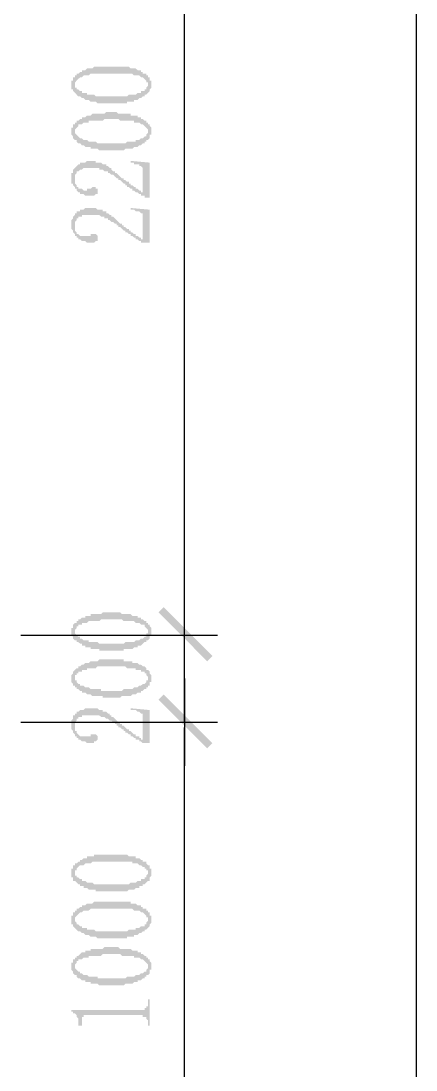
# Model space of a CAD drawing. Header units: inches. Extents: x 11 to 286, y 6 to 196.
# Drawn here: x 193.48 to 203.09, y 114.12 to 139.6 of the extents above; entities that cross this region are included whole.
import ezdxf

# ---------------------------------------------------------------- set-up
doc = ezdxf.new("R2010")
doc.units = ezdxf.units.IN
doc.header["$MEASUREMENT"] = 0
doc.layers.add('PDF_几何图形', color=7, linetype='Continuous')
doc.layers.add('PDF_实体填充', color=7, linetype='Continuous', true_color=0xffffff)

msp = doc.modelspace()

# ---------------------------------------------------------------- hatches: boundary and pattern name
at = {"layer": 'PDF_实体填充', "transparency": 33554559}
h = msp.add_hatch(color=7, dxfattribs=at)
h.paths.add_polyline_path([(194.79, 138.063), (194.79, 138.021), (194.79, 138.021), (194.79, 137.978), (194.832, 137.978), (194.832, 137.978), (194.832, 137.936), (194.874, 137.936), (194.874, 137.936), (194.917, 137.894), (194.917, 137.894), (194.959, 137.894), (194.959, 137.851), (195.001, 137.851), (195.044, 137.851), (195.044, 137.851), (195.086, 137.851), (195.086, 137.809), (195.128, 137.809), (195.128, 137.809), (195.171, 137.809), (195.171, 137.809), (195.213, 137.809), (195.255, 137.809), (195.255, 137.809), (195.298, 137.767), (195.34, 137.767), (195.34, 137.767), (195.382, 137.767), (195.425, 137.767), (195.425, 137.767), (195.467, 137.767), (195.509, 137.767), (195.552, 137.767), (195.552, 137.767), (195.594, 137.767), (195.636, 137.767), (195.679, 137.767), (195.679, 137.767), (195.721, 137.767), (195.763, 137.767), (195.763, 137.767), (195.806, 137.767), (195.848, 137.767), (195.89, 137.767), (195.89, 137.767), (195.933, 137.767), (195.975, 137.767), (195.975, 137.767), (196.017, 137.767), (196.06, 137.767), (196.06, 137.767), (196.102, 137.809), (196.144, 137.809), (196.144, 137.809), (196.187, 137.809), (196.187, 137.809), (196.229, 137.809), (196.271, 137.809), (196.271, 137.809), (196.314, 137.851), (196.314, 137.851), (196.314, 137.851), (196.356, 137.851), (196.398, 137.851), (196.398, 137.894), (196.441, 137.894), (196.483, 137.894), (196.483, 137.936), (196.525, 137.936), (196.525, 137.936), (196.525, 137.978), (196.525, 137.978), (196.568, 138.021), (196.568, 138.021), (196.568, 138.021), (196.568, 138.063), (196.568, 138.063), (196.568, 138.105), (196.568, 138.105), (196.525, 138.105), (196.525, 138.148), (196.525, 138.148), (196.483, 138.19), (196.483, 138.19), (196.483, 138.19), (196.441, 138.232), (196.398, 138.232), (196.398, 138.232), (196.356, 138.275), (196.314, 138.275), (196.314, 138.275), (196.271, 138.275), (196.271, 138.275), (196.229, 138.275), (196.229, 138.275), (196.187, 138.317), (196.187, 138.317), (196.144, 138.317), (196.102, 138.317), (196.102, 138.317), (196.06, 138.317), (196.06, 138.317), (196.017, 138.317), (195.975, 138.317), (195.933, 138.317), (195.933, 138.317), (195.89, 138.317), (195.848, 138.317), (195.806, 138.317), (195.806, 138.317), (195.763, 138.317), (195.721, 138.317), (195.679, 138.317), (195.679, 138.317), (195.636, 138.317), (195.594, 138.317), (195.552, 138.317), (195.552, 138.317), (195.509, 138.317), (195.467, 138.317), (195.425, 138.317), (195.425, 138.317), (195.382, 138.317), (195.34, 138.317), (195.34, 138.317), (195.298, 138.317), (195.255, 138.317), (195.255, 138.317), (195.213, 138.317), (195.213, 138.317), (195.171, 138.317), (195.128, 138.275), (195.128, 138.275), (195.086, 138.275), (195.086, 138.275), (195.044, 138.275), (195.044, 138.275), (195.044, 138.275), (195.001, 138.275), (194.959, 138.232), (194.959, 138.232), (194.917, 138.232), (194.874, 138.19), (194.874, 138.19), (194.874, 138.19), (194.832, 138.148), (194.832, 138.148), (194.832, 138.148), (194.79, 138.105), (194.79, 138.105), (194.79, 138.063), (194.79, 138.063), (194.79, 138.063), (194.79, 138.063)], flags=0)
h.paths.add_polyline_path([(196.652, 138.063), (196.652, 138.021), (196.652, 138.021), (196.652, 137.978), (196.652, 137.978), (196.61, 137.936), (196.61, 137.936), (196.61, 137.894), (196.61, 137.894), (196.61, 137.894), (196.568, 137.851), (196.568, 137.851), (196.525, 137.809), (196.525, 137.809), (196.483, 137.809), (196.483, 137.767), (196.441, 137.767), (196.441, 137.767), (196.398, 137.724), (196.398, 137.724), (196.356, 137.724), (196.356, 137.724), (196.314, 137.682), (196.314, 137.682), (196.271, 137.682), (196.271, 137.682), (196.229, 137.682), (196.229, 137.64), (196.187, 137.64), (196.187, 137.64), (196.144, 137.64), (196.102, 137.64), (196.102, 137.64), (196.06, 137.64), (196.06, 137.597), (196.017, 137.597), (195.975, 137.597), (195.975, 137.597), (195.933, 137.597), (195.89, 137.597), (195.848, 137.597), (195.848, 137.597), (195.806, 137.597), (195.763, 137.597), (195.721, 137.597), (195.679, 137.597), (195.679, 137.597), (195.636, 137.597), (195.594, 137.597), (195.594, 137.597), (195.552, 137.597), (195.509, 137.597), (195.467, 137.597), (195.467, 137.597), (195.425, 137.597), (195.382, 137.597), (195.382, 137.597), (195.34, 137.597), (195.298, 137.64), (195.298, 137.64), (195.255, 137.64), (195.213, 137.64), (195.213, 137.64), (195.171, 137.64), (195.171, 137.64), (195.128, 137.682), (195.086, 137.682), (195.086, 137.682), (195.044, 137.682), (195.044, 137.682), (195.001, 137.724), (195.001, 137.724), (194.959, 137.724), (194.959, 137.724), (194.917, 137.767), (194.917, 137.767), (194.874, 137.767), (194.832, 137.809), (194.832, 137.809), (194.832, 137.809), (194.79, 137.851), (194.79, 137.851), (194.747, 137.894), (194.747, 137.894), (194.747, 137.894), (194.747, 137.936), (194.705, 137.936), (194.705, 137.978), (194.705, 137.978), (194.705, 138.021), (194.705, 138.021), (194.705, 138.063), (194.705, 138.063), (194.705, 138.105), (194.705, 138.105), (194.705, 138.148), (194.747, 138.148), (194.747, 138.19), (194.747, 138.19), (194.747, 138.19), (194.747, 138.232), (194.79, 138.232), (194.79, 138.275), (194.832, 138.275), (194.832, 138.317), (194.874, 138.317), (194.874, 138.317), (194.917, 138.359), (194.917, 138.359), (194.959, 138.359), (194.959, 138.402), (195.001, 138.402), (195.001, 138.402), (195.044, 138.402), (195.044, 138.402), (195.086, 138.444), (195.086, 138.444), (195.128, 138.444), (195.128, 138.444), (195.171, 138.444), (195.171, 138.444), (195.213, 138.444), (195.255, 138.486), (195.255, 138.486), (195.298, 138.486), (195.34, 138.486), (195.34, 138.486), (195.382, 138.486), (195.425, 138.486), (195.425, 138.486), (195.467, 138.486), (195.509, 138.486), (195.552, 138.486), (195.552, 138.486), (195.594, 138.486), (195.636, 138.486), (195.679, 138.486), (195.679, 138.486), (195.721, 138.486), (195.721, 138.486), (195.763, 138.486), (195.806, 138.486), (195.848, 138.486), (195.89, 138.486), (195.89, 138.486), (195.933, 138.486), (195.975, 138.486), (195.975, 138.486), (196.017, 138.486), (196.06, 138.486), (196.06, 138.486), (196.102, 138.486), (196.144, 138.444), (196.144, 138.444), (196.187, 138.444), (196.187, 138.444), (196.229, 138.444), (196.271, 138.444), (196.271, 138.444), (196.314, 138.402), (196.314, 138.402), (196.356, 138.402), (196.356, 138.402), (196.398, 138.402), (196.398, 138.402), (196.398, 138.359), (196.441, 138.359), (196.441, 138.317), (196.483, 138.317), (196.525, 138.317), (196.525, 138.275), (196.525, 138.275), (196.568, 138.275), (196.568, 138.232), (196.61, 138.232), (196.61, 138.19), (196.61, 138.19), (196.61, 138.148), (196.652, 138.148), (196.652, 138.148), (196.652, 138.105), (196.652, 138.105), (196.652, 138.063), (196.652, 138.063), (196.652, 138.063), (196.652, 138.063)], flags=0)
h = msp.add_hatch(color=7, dxfattribs=at)
h.paths.add_polyline_path([(194.79, 136.92), (194.79, 136.878), (194.79, 136.878), (194.79, 136.878), (194.832, 136.835), (194.832, 136.835), (194.832, 136.835), (194.874, 136.793), (194.874, 136.793), (194.917, 136.751), (194.917, 136.751), (194.959, 136.751), (194.959, 136.751), (195.001, 136.708), (195.044, 136.708), (195.044, 136.708), (195.086, 136.708), (195.086, 136.708), (195.128, 136.666), (195.128, 136.666), (195.171, 136.666), (195.171, 136.666), (195.213, 136.666), (195.255, 136.666), (195.255, 136.666), (195.298, 136.666), (195.34, 136.624), (195.34, 136.624), (195.382, 136.624), (195.425, 136.624), (195.425, 136.624), (195.467, 136.624), (195.509, 136.624), (195.552, 136.624), (195.552, 136.624), (195.594, 136.624), (195.636, 136.624), (195.679, 136.624), (195.679, 136.624), (195.721, 136.624), (195.763, 136.624), (195.763, 136.624), (195.806, 136.624), (195.848, 136.624), (195.89, 136.624), (195.89, 136.624), (195.933, 136.624), (195.975, 136.624), (195.975, 136.624), (196.017, 136.624), (196.06, 136.666), (196.06, 136.666), (196.102, 136.666), (196.144, 136.666), (196.144, 136.666), (196.187, 136.666), (196.187, 136.666), (196.229, 136.666), (196.271, 136.666), (196.271, 136.708), (196.314, 136.708), (196.314, 136.708), (196.314, 136.708), (196.356, 136.708), (196.398, 136.751), (196.398, 136.751), (196.441, 136.751), (196.483, 136.793), (196.483, 136.793), (196.525, 136.793), (196.525, 136.835), (196.525, 136.835), (196.525, 136.835), (196.568, 136.878), (196.568, 136.878), (196.568, 136.92), (196.568, 136.92), (196.568, 136.92), (196.568, 136.962), (196.568, 136.962), (196.525, 137.005), (196.525, 137.005), (196.525, 137.005), (196.483, 137.047), (196.483, 137.047), (196.483, 137.047), (196.441, 137.089), (196.398, 137.089), (196.398, 137.089), (196.356, 137.132), (196.314, 137.132), (196.314, 137.132), (196.271, 137.132), (196.271, 137.132), (196.229, 137.132), (196.229, 137.174), (196.187, 137.174), (196.187, 137.174), (196.144, 137.174), (196.102, 137.174), (196.102, 137.174), (196.06, 137.174), (196.06, 137.174), (196.017, 137.174), (195.975, 137.174), (195.933, 137.174), (195.933, 137.174), (195.89, 137.174), (195.848, 137.216), (195.806, 137.216), (195.806, 137.216), (195.763, 137.216), (195.721, 137.216), (195.679, 137.216), (195.679, 137.216), (195.636, 137.216), (195.594, 137.216), (195.552, 137.216), (195.552, 137.216), (195.509, 137.216), (195.467, 137.174), (195.425, 137.174), (195.425, 137.174), (195.382, 137.174), (195.34, 137.174), (195.34, 137.174), (195.298, 137.174), (195.255, 137.174), (195.255, 137.174), (195.213, 137.174), (195.213, 137.174), (195.171, 137.174), (195.128, 137.174), (195.128, 137.132), (195.086, 137.132), (195.086, 137.132), (195.044, 137.132), (195.044, 137.132), (195.044, 137.132), (195.001, 137.132), (194.959, 137.089), (194.959, 137.089), (194.917, 137.089), (194.874, 137.089), (194.874, 137.047), (194.874, 137.047), (194.832, 137.005), (194.832, 137.005), (194.832, 137.005), (194.79, 136.962), (194.79, 136.962), (194.79, 136.92), (194.79, 136.92), (194.79, 136.92), (194.79, 136.92)], flags=0)
h.paths.add_polyline_path([(196.652, 136.92), (196.652, 136.878), (196.652, 136.878), (196.652, 136.835), (196.652, 136.835), (196.61, 136.835), (196.61, 136.793), (196.61, 136.793), (196.61, 136.751), (196.61, 136.751), (196.568, 136.708), (196.568, 136.708), (196.525, 136.708), (196.525, 136.666), (196.483, 136.666), (196.483, 136.624), (196.441, 136.624), (196.441, 136.624), (196.398, 136.581), (196.398, 136.581), (196.356, 136.581), (196.356, 136.581), (196.314, 136.539), (196.314, 136.539), (196.271, 136.539), (196.271, 136.539), (196.229, 136.539), (196.229, 136.539), (196.187, 136.497), (196.187, 136.497), (196.144, 136.497), (196.102, 136.497), (196.102, 136.497), (196.06, 136.497), (196.06, 136.497), (196.017, 136.497), (195.975, 136.454), (195.975, 136.454), (195.933, 136.454), (195.89, 136.454), (195.848, 136.454), (195.848, 136.454), (195.806, 136.454), (195.763, 136.454), (195.721, 136.454), (195.679, 136.454), (195.679, 136.454), (195.636, 136.454), (195.594, 136.454), (195.594, 136.454), (195.552, 136.454), (195.509, 136.454), (195.467, 136.454), (195.467, 136.454), (195.425, 136.454), (195.382, 136.454), (195.382, 136.454), (195.34, 136.497), (195.298, 136.497), (195.298, 136.497), (195.255, 136.497), (195.213, 136.497), (195.213, 136.497), (195.171, 136.497), (195.171, 136.539), (195.128, 136.539), (195.086, 136.539), (195.086, 136.539), (195.044, 136.539), (195.044, 136.539), (195.001, 136.581), (195.001, 136.581), (194.959, 136.581), (194.959, 136.581), (194.917, 136.624), (194.917, 136.624), (194.874, 136.624), (194.832, 136.666), (194.832, 136.666), (194.832, 136.708), (194.79, 136.708), (194.79, 136.708), (194.747, 136.751), (194.747, 136.751), (194.747, 136.793), (194.747, 136.793), (194.705, 136.835), (194.705, 136.835), (194.705, 136.835), (194.705, 136.878), (194.705, 136.878), (194.705, 136.92), (194.705, 136.92), (194.705, 136.962), (194.705, 136.962), (194.705, 137.005), (194.747, 137.005), (194.747, 137.047), (194.747, 137.047), (194.747, 137.089), (194.747, 137.089), (194.79, 137.089), (194.79, 137.132), (194.832, 137.132), (194.832, 137.174), (194.874, 137.174), (194.874, 137.174), (194.917, 137.216), (194.917, 137.216), (194.959, 137.216), (194.959, 137.259), (195.001, 137.259), (195.001, 137.259), (195.044, 137.259), (195.044, 137.259), (195.086, 137.301), (195.086, 137.301), (195.128, 137.301), (195.128, 137.301), (195.171, 137.301), (195.171, 137.301), (195.213, 137.343), (195.255, 137.343), (195.255, 137.343), (195.298, 137.343), (195.34, 137.343), (195.34, 137.343), (195.382, 137.343), (195.425, 137.343), (195.425, 137.343), (195.467, 137.343), (195.509, 137.343), (195.552, 137.386), (195.552, 137.386), (195.594, 137.386), (195.636, 137.386), (195.679, 137.386), (195.679, 137.386), (195.721, 137.386), (195.721, 137.386), (195.763, 137.386), (195.806, 137.386), (195.848, 137.343), (195.89, 137.343), (195.89, 137.343), (195.933, 137.343), (195.975, 137.343), (195.975, 137.343), (196.017, 137.343), (196.06, 137.343), (196.06, 137.343), (196.102, 137.343), (196.144, 137.343), (196.144, 137.301), (196.187, 137.301), (196.187, 137.301), (196.229, 137.301), (196.271, 137.301), (196.271, 137.301), (196.314, 137.301), (196.314, 137.259), (196.356, 137.259), (196.356, 137.259), (196.398, 137.259), (196.398, 137.259), (196.398, 137.216), (196.441, 137.216), (196.441, 137.216), (196.483, 137.174), (196.525, 137.174), (196.525, 137.174), (196.525, 137.132), (196.568, 137.132), (196.568, 137.089), (196.61, 137.089), (196.61, 137.047), (196.61, 137.047), (196.61, 137.047), (196.652, 137.005), (196.652, 137.005), (196.652, 136.962), (196.652, 136.962), (196.652, 136.92), (196.652, 136.92), (196.652, 136.92), (196.652, 136.92)], flags=0)
for points in [[(195.213, 136.031), (195.171, 136.031), (195.128, 136.031), (195.086, 136.031), (195.044, 136.031), (195.001, 136.031), (194.959, 135.989), (194.917, 135.989), (194.874, 135.946), (194.832, 135.946), (194.832, 135.904), (194.79, 135.862), (194.79, 135.819), (194.79, 135.777), (194.79, 135.735), (194.79, 135.692), (194.79, 135.65), (194.832, 135.608), (194.832, 135.565), (194.874, 135.565), (194.874, 135.523), (194.917, 135.523), (194.959, 135.523), (195.001, 135.481), (195.044, 135.481), (195.086, 135.481), (195.086, 135.523), (195.128, 135.523), (195.171, 135.523), (195.213, 135.565), (195.255, 135.565), (195.298, 135.565), (195.298, 135.523), (195.34, 135.523), (195.34, 135.481), (195.34, 135.438), (195.34, 135.396), (195.298, 135.396), (195.255, 135.354), (195.213, 135.354), (195.171, 135.354), (195.128, 135.354), (195.086, 135.354), (195.044, 135.354), (195.001, 135.396), (194.959, 135.396), (194.917, 135.396), (194.917, 135.438), (194.874, 135.438), (194.832, 135.481), (194.832, 135.523), (194.79, 135.523), (194.79, 135.565), (194.747, 135.608), (194.747, 135.65), (194.705, 135.65), (194.705, 135.692), (194.705, 135.735), (194.705, 135.777), (194.705, 135.819), (194.705, 135.862), (194.705, 135.904), (194.747, 135.904), (194.747, 135.946), (194.747, 135.989), (194.79, 136.031), (194.832, 136.073), (194.874, 136.116), (194.917, 136.116), (194.917, 136.158), (194.959, 136.158), (195.001, 136.158), (195.044, 136.158), (195.086, 136.2), (195.128, 136.2), (195.171, 136.2), (195.213, 136.2), (195.255, 136.2), (195.298, 136.2), (195.298, 136.158), (195.34, 136.158), (195.382, 136.158), (195.425, 136.158), (195.467, 136.116), (195.509, 136.116), (195.552, 136.116), (195.552, 136.073), (195.594, 136.073), (195.636, 136.031), (195.679, 136.031), (195.679, 135.989), (195.721, 135.946), (195.763, 135.946), (195.763, 135.904), (195.806, 135.904), (195.848, 135.862), (195.89, 135.819), (195.933, 135.777), (195.975, 135.777), (195.975, 135.735), (196.017, 135.735), (196.06, 135.692), (196.102, 135.692), (196.102, 135.65), (196.144, 135.65), (196.144, 135.608), (196.187, 135.608), (196.229, 135.565), (196.271, 135.565), (196.271, 135.523), (196.314, 135.523), (196.356, 135.481), (196.398, 135.481), (196.398, 135.438), (196.441, 135.438), (196.441, 135.946), (196.441, 135.989), (196.441, 136.031), (196.398, 136.073), (196.356, 136.073), (196.356, 136.116), (196.314, 136.116), (196.271, 136.116), (196.229, 136.116), (196.229, 136.158), (196.187, 136.158), (196.144, 136.158), (196.144, 136.2), (196.61, 136.158), (196.61, 135.311), (196.483, 135.311), (196.483, 135.354), (196.441, 135.354), (196.398, 135.354), (196.398, 135.396), (196.356, 135.396), (196.314, 135.438), (196.271, 135.438), (196.229, 135.481), (196.187, 135.481), (196.187, 135.523), (196.144, 135.523), (196.102, 135.565), (196.06, 135.565), (196.06, 135.608), (196.017, 135.608), (196.017, 135.65), (195.975, 135.65), (195.933, 135.692), (195.89, 135.735), (195.848, 135.735), (195.848, 135.777), (195.806, 135.777), (195.763, 135.819), (195.721, 135.862), (195.679, 135.862), (195.636, 135.904), (195.594, 135.904), (195.594, 135.946), (195.552, 135.946), (195.509, 135.946), (195.467, 135.989), (195.425, 135.989), (195.382, 135.989), (195.382, 136.031), (195.34, 136.031), (195.298, 136.031), (195.255, 136.031)], [(195.213, 134.888), (195.171, 134.888), (195.128, 134.888), (195.086, 134.888), (195.044, 134.888), (195.001, 134.888), (194.959, 134.888), (194.959, 134.846), (194.917, 134.846), (194.874, 134.846), (194.874, 134.803), (194.832, 134.803), (194.832, 134.761), (194.79, 134.719), (194.79, 134.676), (194.79, 134.634), (194.79, 134.592), (194.79, 134.549), (194.79, 134.507), (194.832, 134.465), (194.832, 134.422), (194.874, 134.422), (194.917, 134.38), (194.959, 134.38), (195.001, 134.38), (195.044, 134.38), (195.086, 134.38), (195.128, 134.38), (195.171, 134.38), (195.171, 134.422), (195.213, 134.422), (195.255, 134.422), (195.298, 134.422), (195.34, 134.38), (195.34, 134.338), (195.34, 134.295), (195.34, 134.253), (195.298, 134.253), (195.255, 134.211), (195.213, 134.211), (195.171, 134.211), (195.128, 134.211), (195.086, 134.211), (195.044, 134.253), (195.001, 134.253), (194.959, 134.253), (194.917, 134.295), (194.874, 134.295), (194.874, 134.338), (194.832, 134.338), (194.832, 134.38), (194.79, 134.38), (194.79, 134.422), (194.747, 134.465), (194.747, 134.507), (194.705, 134.549), (194.705, 134.592), (194.705, 134.634), (194.705, 134.676), (194.705, 134.719), (194.705, 134.761), (194.747, 134.803), (194.747, 134.846), (194.79, 134.888), (194.79, 134.93), (194.832, 134.93), (194.832, 134.973), (194.874, 134.973), (194.917, 134.973), (194.917, 135.015), (194.959, 135.015), (195.001, 135.015), (195.044, 135.057), (195.086, 135.057), (195.128, 135.057), (195.171, 135.057), (195.213, 135.057), (195.255, 135.057), (195.298, 135.057), (195.34, 135.015), (195.382, 135.015), (195.425, 135.015), (195.467, 135.015), (195.467, 134.973), (195.509, 134.973), (195.552, 134.973), (195.552, 134.93), (195.594, 134.93), (195.636, 134.888), (195.679, 134.888), (195.679, 134.846), (195.721, 134.846), (195.763, 134.803), (195.806, 134.761), (195.848, 134.719), (195.89, 134.676), (195.933, 134.676), (195.933, 134.634), (195.975, 134.634), (195.975, 134.592), (196.017, 134.592), (196.06, 134.549), (196.102, 134.549), (196.102, 134.507), (196.144, 134.507), (196.144, 134.465), (196.187, 134.465), (196.229, 134.422), (196.271, 134.422), (196.271, 134.38), (196.314, 134.38), (196.356, 134.338), (196.398, 134.338), (196.398, 134.295), (196.441, 134.295), (196.441, 134.803), (196.441, 134.846), (196.441, 134.888), (196.441, 134.93), (196.398, 134.93), (196.356, 134.973), (196.314, 134.973), (196.271, 134.973), (196.229, 135.015), (196.187, 135.015), (196.144, 135.015), (196.144, 135.057), (196.61, 135.015), (196.61, 134.211), (196.483, 134.211), (196.441, 134.211), (196.398, 134.211), (196.398, 134.253), (196.356, 134.253), (196.314, 134.295), (196.271, 134.295), (196.271, 134.338), (196.229, 134.338), (196.187, 134.38), (196.144, 134.38), (196.144, 134.422), (196.102, 134.422), (196.06, 134.465), (196.017, 134.465), (196.017, 134.507), (195.975, 134.507), (195.933, 134.549), (195.89, 134.592), (195.848, 134.592), (195.848, 134.634), (195.806, 134.634), (195.806, 134.676), (195.763, 134.676), (195.721, 134.719), (195.679, 134.719), (195.636, 134.761), (195.594, 134.761), (195.594, 134.803), (195.552, 134.803), (195.509, 134.803), (195.509, 134.846), (195.467, 134.846), (195.425, 134.846), (195.382, 134.888), (195.34, 134.888), (195.298, 134.888), (195.255, 134.888)], [(195.213, 122.738), (195.171, 122.738), (195.128, 122.738), (195.086, 122.738), (195.044, 122.738), (195.001, 122.738), (194.959, 122.738), (194.959, 122.696), (194.917, 122.696), (194.874, 122.696), (194.874, 122.654), (194.832, 122.654), (194.832, 122.611), (194.79, 122.569), (194.79, 122.527), (194.79, 122.484), (194.79, 122.442), (194.79, 122.4), (194.79, 122.357), (194.832, 122.357), (194.832, 122.315), (194.874, 122.273), (194.917, 122.23), (194.959, 122.23), (195.001, 122.23), (195.044, 122.23), (195.086, 122.23), (195.128, 122.23), (195.171, 122.23), (195.171, 122.273), (195.213, 122.273), (195.255, 122.273), (195.298, 122.273), (195.34, 122.23), (195.34, 122.188), (195.34, 122.146), (195.298, 122.103), (195.255, 122.103), (195.255, 122.061), (195.213, 122.061), (195.171, 122.061), (195.128, 122.061), (195.086, 122.061), (195.044, 122.103), (195.001, 122.103), (194.959, 122.103), (194.917, 122.146), (194.874, 122.146), (194.874, 122.188), (194.832, 122.188), (194.832, 122.23), (194.79, 122.23), (194.79, 122.273), (194.747, 122.315), (194.747, 122.357), (194.705, 122.4), (194.705, 122.442), (194.705, 122.484), (194.705, 122.527), (194.705, 122.569), (194.705, 122.611), (194.747, 122.654), (194.747, 122.696), (194.747, 122.738), (194.79, 122.738), (194.79, 122.781), (194.832, 122.781), (194.832, 122.823), (194.874, 122.823), (194.917, 122.865), (194.959, 122.865), (195.001, 122.865), (195.044, 122.908), (195.086, 122.908), (195.128, 122.908), (195.171, 122.908), (195.213, 122.908), (195.255, 122.908), (195.298, 122.908), (195.34, 122.908), (195.382, 122.865), (195.425, 122.865), (195.467, 122.865), (195.467, 122.823), (195.509, 122.823), (195.552, 122.823), (195.594, 122.781), (195.636, 122.781), (195.636, 122.738), (195.679, 122.738), (195.679, 122.696), (195.721, 122.696), (195.763, 122.654), (195.806, 122.611), (195.848, 122.569), (195.89, 122.569), (195.89, 122.527), (195.933, 122.527), (195.933, 122.484), (195.975, 122.484), (196.017, 122.442), (196.06, 122.4), (196.102, 122.4), (196.102, 122.357), (196.144, 122.357), (196.187, 122.315), (196.229, 122.273), (196.271, 122.273), (196.271, 122.23), (196.314, 122.23), (196.356, 122.23), (196.356, 122.188), (196.398, 122.188), (196.398, 122.146), (196.441, 122.146), (196.441, 122.654), (196.441, 122.696), (196.441, 122.738), (196.441, 122.781), (196.398, 122.781), (196.356, 122.823), (196.314, 122.823), (196.271, 122.865), (196.229, 122.865), (196.187, 122.865), (196.144, 122.865), (196.144, 122.908), (196.61, 122.865), (196.61, 122.061), (196.483, 122.061), (196.441, 122.061), (196.398, 122.103), (196.356, 122.103), (196.356, 122.146), (196.314, 122.146), (196.271, 122.146), (196.271, 122.188), (196.229, 122.188), (196.187, 122.23), (196.144, 122.23), (196.144, 122.273), (196.102, 122.273), (196.06, 122.315), (196.017, 122.315), (196.017, 122.357), (195.975, 122.357), (195.975, 122.4), (195.933, 122.4), (195.89, 122.442), (195.848, 122.442), (195.848, 122.484), (195.806, 122.484), (195.806, 122.527), (195.763, 122.527), (195.763, 122.569), (195.721, 122.569), (195.679, 122.611), (195.636, 122.611), (195.594, 122.654), (195.552, 122.654), (195.509, 122.696), (195.467, 122.696), (195.425, 122.696), (195.382, 122.738), (195.34, 122.738), (195.298, 122.738), (195.255, 122.738)], [(194.705, 115.584), (196.398, 115.584), (196.441, 115.584), (196.483, 115.584), (196.483, 115.626), (196.525, 115.626), (196.525, 115.669), (196.568, 115.669), (196.568, 115.711), (196.568, 115.753), (196.568, 115.838), (196.61, 115.838), (196.61, 115.203), (196.568, 115.203), (196.568, 115.288), (196.568, 115.33), (196.525, 115.372), (196.525, 115.415), (196.483, 115.415), (196.441, 115.415), (196.441, 115.457), (196.398, 115.457), (195.044, 115.457), (195.001, 115.457), (195.001, 115.415), (194.959, 115.415), (194.959, 115.372), (194.959, 115.203), (194.874, 115.203), (194.874, 115.288), (194.874, 115.33), (194.874, 115.372), (194.832, 115.415), (194.832, 115.457), (194.79, 115.499), (194.747, 115.499), (194.747, 115.542), (194.705, 115.542)]]:
    msp.add_hatch(color=7, dxfattribs=at).paths.add_polyline_path(points, flags=0)
h = msp.add_hatch(color=7, dxfattribs=at)
h.paths.add_polyline_path([(198.007, 124.051), (198.134, 124.178), (196.822, 125.236)], flags=0)
h.paths.add_polyline_path([(198.134, 124.178), (196.822, 125.236), (196.949, 125.363), (198.134, 124.178)], flags=0)
h = msp.add_hatch(color=7, dxfattribs=at)
h.paths.add_polyline_path([(198.007, 124.051), (198.134, 124.178), (196.822, 125.236)], flags=0)
h.paths.add_polyline_path([(198.134, 124.178), (196.822, 125.236), (196.949, 125.363), (198.134, 124.178)], flags=0)
h = msp.add_hatch(color=7, dxfattribs=at)
h.paths.add_polyline_path([(194.79, 124.77), (194.79, 124.77), (194.79, 124.728), (194.79, 124.728), (194.832, 124.686), (194.832, 124.686), (194.832, 124.686), (194.874, 124.643), (194.874, 124.643), (194.917, 124.643), (194.917, 124.601), (194.959, 124.601), (194.959, 124.601), (195.001, 124.559), (195.044, 124.559), (195.044, 124.559), (195.086, 124.559), (195.086, 124.559), (195.128, 124.559), (195.128, 124.516), (195.171, 124.516), (195.171, 124.516), (195.213, 124.516), (195.255, 124.516), (195.255, 124.516), (195.298, 124.516), (195.34, 124.516), (195.34, 124.516), (195.382, 124.474), (195.425, 124.474), (195.425, 124.474), (195.467, 124.474), (195.509, 124.474), (195.552, 124.474), (195.552, 124.474), (195.594, 124.474), (195.636, 124.474), (195.679, 124.474), (195.679, 124.474), (195.721, 124.474), (195.763, 124.474), (195.763, 124.474), (195.806, 124.474), (195.848, 124.474), (195.89, 124.474), (195.89, 124.474), (195.933, 124.474), (195.975, 124.474), (195.975, 124.474), (196.017, 124.516), (196.06, 124.516), (196.06, 124.516), (196.102, 124.516), (196.144, 124.516), (196.144, 124.516), (196.187, 124.516), (196.187, 124.516), (196.229, 124.516), (196.271, 124.559), (196.271, 124.559), (196.314, 124.559), (196.314, 124.559), (196.314, 124.559), (196.356, 124.559), (196.398, 124.601), (196.398, 124.601), (196.441, 124.601), (196.483, 124.643), (196.483, 124.643), (196.525, 124.643), (196.525, 124.686), (196.525, 124.686), (196.525, 124.728), (196.568, 124.728), (196.568, 124.728), (196.568, 124.77), (196.568, 124.77), (196.568, 124.77), (196.568, 124.813), (196.568, 124.813), (196.525, 124.855), (196.525, 124.855), (196.525, 124.855), (196.483, 124.897), (196.483, 124.897), (196.483, 124.94), (196.441, 124.94), (196.398, 124.94), (196.398, 124.94), (196.356, 124.982), (196.314, 124.982), (196.314, 124.982), (196.271, 124.982), (196.271, 124.982), (196.229, 125.024), (196.229, 125.024), (196.187, 125.024), (196.187, 125.024), (196.144, 125.024), (196.102, 125.024), (196.102, 125.024), (196.06, 125.024), (196.06, 125.024), (196.017, 125.024), (195.975, 125.024), (195.933, 125.067), (195.933, 125.067), (195.89, 125.067), (195.848, 125.067), (195.806, 125.067), (195.806, 125.067), (195.763, 125.067), (195.721, 125.067), (195.679, 125.067), (195.679, 125.067), (195.636, 125.067), (195.594, 125.067), (195.552, 125.067), (195.552, 125.067), (195.509, 125.067), (195.467, 125.067), (195.425, 125.067), (195.425, 125.067), (195.382, 125.024), (195.34, 125.024), (195.34, 125.024), (195.298, 125.024), (195.255, 125.024), (195.255, 125.024), (195.213, 125.024), (195.213, 125.024), (195.171, 125.024), (195.128, 125.024), (195.128, 125.024), (195.086, 124.982), (195.086, 124.982), (195.044, 124.982), (195.044, 124.982), (195.044, 124.982), (195.001, 124.982), (194.959, 124.982), (194.959, 124.94), (194.917, 124.94), (194.874, 124.94), (194.874, 124.897), (194.874, 124.897), (194.832, 124.897), (194.832, 124.855), (194.832, 124.855), (194.79, 124.813), (194.79, 124.813), (194.79, 124.813), (194.79, 124.77), (194.79, 124.77), (194.79, 124.77)], flags=0)
h.paths.add_polyline_path([(196.652, 124.77), (196.652, 124.77), (196.652, 124.728), (196.652, 124.728), (196.652, 124.686), (196.61, 124.686), (196.61, 124.643), (196.61, 124.643), (196.61, 124.601), (196.61, 124.601), (196.568, 124.559), (196.568, 124.559), (196.525, 124.559), (196.525, 124.516), (196.483, 124.516), (196.483, 124.516), (196.441, 124.474), (196.441, 124.474), (196.398, 124.432), (196.398, 124.432), (196.356, 124.432), (196.356, 124.432), (196.314, 124.432), (196.314, 124.389), (196.271, 124.389), (196.271, 124.389), (196.229, 124.389), (196.229, 124.389), (196.187, 124.347), (196.187, 124.347), (196.144, 124.347), (196.102, 124.347), (196.102, 124.347), (196.06, 124.347), (196.06, 124.347), (196.017, 124.347), (195.975, 124.347), (195.975, 124.305), (195.933, 124.305), (195.89, 124.305), (195.848, 124.305), (195.848, 124.305), (195.806, 124.305), (195.763, 124.305), (195.721, 124.305), (195.679, 124.305), (195.679, 124.305), (195.636, 124.305), (195.594, 124.305), (195.594, 124.305), (195.552, 124.305), (195.509, 124.305), (195.467, 124.305), (195.467, 124.305), (195.425, 124.305), (195.382, 124.305), (195.382, 124.347), (195.34, 124.347), (195.298, 124.347), (195.298, 124.347), (195.255, 124.347), (195.213, 124.347), (195.213, 124.347), (195.171, 124.347), (195.171, 124.389), (195.128, 124.389), (195.086, 124.389), (195.086, 124.389), (195.044, 124.389), (195.044, 124.432), (195.001, 124.432), (195.001, 124.432), (194.959, 124.432), (194.959, 124.474), (194.917, 124.474), (194.917, 124.474), (194.874, 124.516), (194.832, 124.516), (194.832, 124.516), (194.832, 124.559), (194.79, 124.559), (194.79, 124.559), (194.747, 124.601), (194.747, 124.601), (194.747, 124.643), (194.747, 124.643), (194.705, 124.686), (194.705, 124.686), (194.705, 124.728), (194.705, 124.728), (194.705, 124.77), (194.705, 124.77), (194.705, 124.813), (194.705, 124.813), (194.705, 124.813), (194.705, 124.855), (194.747, 124.855), (194.747, 124.897), (194.747, 124.897), (194.747, 124.94), (194.747, 124.94), (194.79, 124.982), (194.79, 124.982), (194.832, 124.982), (194.832, 125.024), (194.874, 125.024), (194.874, 125.067), (194.917, 125.067), (194.917, 125.067), (194.959, 125.109), (194.959, 125.109), (195.001, 125.109), (195.001, 125.109), (195.044, 125.109), (195.044, 125.151), (195.086, 125.151), (195.086, 125.151), (195.128, 125.151), (195.128, 125.151), (195.171, 125.151), (195.171, 125.194), (195.213, 125.194), (195.255, 125.194), (195.255, 125.194), (195.298, 125.194), (195.34, 125.194), (195.34, 125.194), (195.382, 125.194), (195.425, 125.194), (195.425, 125.194), (195.467, 125.236), (195.509, 125.236), (195.552, 125.236), (195.552, 125.236), (195.594, 125.236), (195.636, 125.236), (195.679, 125.236), (195.679, 125.236), (195.721, 125.236), (195.721, 125.236), (195.763, 125.236), (195.806, 125.236), (195.848, 125.236), (195.89, 125.236), (195.89, 125.236), (195.933, 125.194), (195.975, 125.194), (195.975, 125.194), (196.017, 125.194), (196.06, 125.194), (196.06, 125.194), (196.102, 125.194), (196.144, 125.194), (196.144, 125.194), (196.187, 125.151), (196.187, 125.151), (196.229, 125.151), (196.271, 125.151), (196.271, 125.151), (196.314, 125.151), (196.314, 125.109), (196.356, 125.109), (196.356, 125.109), (196.398, 125.109), (196.398, 125.109), (196.398, 125.067), (196.441, 125.067), (196.441, 125.067), (196.483, 125.024), (196.525, 125.024), (196.525, 125.024), (196.525, 124.982), (196.568, 124.982), (196.568, 124.94), (196.61, 124.94), (196.61, 124.94), (196.61, 124.897), (196.61, 124.897), (196.652, 124.855), (196.652, 124.855), (196.652, 124.813), (196.652, 124.813), (196.652, 124.77), (196.652, 124.77), (196.652, 124.77), (196.652, 124.77)], flags=0)
h = msp.add_hatch(color=7, dxfattribs=at)
h.paths.add_polyline_path([(194.79, 123.627), (194.79, 123.627), (194.79, 123.585), (194.79, 123.585), (194.832, 123.585), (194.832, 123.543), (194.832, 123.543), (194.874, 123.5), (194.874, 123.5), (194.917, 123.5), (194.917, 123.458), (194.959, 123.458), (194.959, 123.458), (195.001, 123.458), (195.044, 123.416), (195.044, 123.416), (195.086, 123.416), (195.086, 123.416), (195.128, 123.416), (195.128, 123.416), (195.171, 123.373), (195.171, 123.373), (195.213, 123.373), (195.255, 123.373), (195.255, 123.373), (195.298, 123.373), (195.34, 123.373), (195.34, 123.373), (195.382, 123.373), (195.425, 123.373), (195.425, 123.331), (195.467, 123.331), (195.509, 123.331), (195.552, 123.331), (195.552, 123.331), (195.594, 123.331), (195.636, 123.331), (195.679, 123.331), (195.679, 123.331), (195.721, 123.331), (195.763, 123.331), (195.763, 123.331), (195.806, 123.331), (195.848, 123.331), (195.89, 123.331), (195.89, 123.331), (195.933, 123.331), (195.975, 123.373), (195.975, 123.373), (196.017, 123.373), (196.06, 123.373), (196.06, 123.373), (196.102, 123.373), (196.144, 123.373), (196.144, 123.373), (196.187, 123.373), (196.187, 123.373), (196.229, 123.416), (196.271, 123.416), (196.271, 123.416), (196.314, 123.416), (196.314, 123.416), (196.314, 123.416), (196.356, 123.458), (196.398, 123.458), (196.398, 123.458), (196.441, 123.5), (196.483, 123.5), (196.483, 123.5), (196.525, 123.543), (196.525, 123.543), (196.525, 123.543), (196.525, 123.585), (196.568, 123.585), (196.568, 123.585), (196.568, 123.627), (196.568, 123.627), (196.568, 123.67), (196.568, 123.67), (196.568, 123.67), (196.525, 123.712), (196.525, 123.712), (196.525, 123.754), (196.483, 123.754), (196.483, 123.754), (196.483, 123.797), (196.441, 123.797), (196.398, 123.797), (196.398, 123.839), (196.356, 123.839), (196.314, 123.839), (196.314, 123.839), (196.271, 123.839), (196.271, 123.881), (196.229, 123.881), (196.229, 123.881), (196.187, 123.881), (196.187, 123.881), (196.144, 123.881), (196.102, 123.881), (196.102, 123.881), (196.06, 123.881), (196.06, 123.881), (196.017, 123.924), (195.975, 123.924), (195.933, 123.924), (195.933, 123.924), (195.89, 123.924), (195.848, 123.924), (195.806, 123.924), (195.806, 123.924), (195.763, 123.924), (195.721, 123.924), (195.679, 123.924), (195.679, 123.924), (195.636, 123.924), (195.594, 123.924), (195.552, 123.924), (195.552, 123.924), (195.509, 123.924), (195.467, 123.924), (195.425, 123.924), (195.425, 123.924), (195.382, 123.924), (195.34, 123.924), (195.34, 123.924), (195.298, 123.881), (195.255, 123.881), (195.255, 123.881), (195.213, 123.881), (195.213, 123.881), (195.171, 123.881), (195.128, 123.881), (195.128, 123.881), (195.086, 123.881), (195.086, 123.839), (195.044, 123.839), (195.044, 123.839), (195.044, 123.839), (195.001, 123.839), (194.959, 123.839), (194.959, 123.797), (194.917, 123.797), (194.874, 123.797), (194.874, 123.754), (194.874, 123.754), (194.832, 123.754), (194.832, 123.712), (194.832, 123.712), (194.79, 123.712), (194.79, 123.67), (194.79, 123.67), (194.79, 123.627), (194.79, 123.627), (194.79, 123.627)], flags=0)
h.paths.add_polyline_path([(196.652, 123.627), (196.652, 123.627), (196.652, 123.585), (196.652, 123.585), (196.652, 123.543), (196.61, 123.543), (196.61, 123.5), (196.61, 123.5), (196.61, 123.458), (196.61, 123.458), (196.568, 123.458), (196.568, 123.416), (196.525, 123.416), (196.525, 123.373), (196.483, 123.373), (196.483, 123.373), (196.441, 123.331), (196.441, 123.331), (196.398, 123.331), (196.398, 123.289), (196.356, 123.289), (196.356, 123.289), (196.314, 123.289), (196.314, 123.289), (196.271, 123.246), (196.271, 123.246), (196.229, 123.246), (196.229, 123.246), (196.187, 123.246), (196.187, 123.246), (196.144, 123.204), (196.102, 123.204), (196.102, 123.204), (196.06, 123.204), (196.06, 123.204), (196.017, 123.204), (195.975, 123.204), (195.975, 123.204), (195.933, 123.204), (195.89, 123.162), (195.848, 123.162), (195.848, 123.162), (195.806, 123.162), (195.763, 123.162), (195.721, 123.162), (195.679, 123.162), (195.679, 123.162), (195.636, 123.162), (195.594, 123.162), (195.594, 123.162), (195.552, 123.162), (195.509, 123.162), (195.467, 123.162), (195.467, 123.204), (195.425, 123.204), (195.382, 123.204), (195.382, 123.204), (195.34, 123.204), (195.298, 123.204), (195.298, 123.204), (195.255, 123.204), (195.213, 123.204), (195.213, 123.204), (195.171, 123.246), (195.171, 123.246), (195.128, 123.246), (195.086, 123.246), (195.086, 123.246), (195.044, 123.289), (195.044, 123.289), (195.001, 123.289), (195.001, 123.289), (194.959, 123.289), (194.959, 123.331), (194.917, 123.331), (194.917, 123.331), (194.874, 123.373), (194.832, 123.373), (194.832, 123.373), (194.832, 123.416), (194.79, 123.416), (194.79, 123.458), (194.747, 123.458), (194.747, 123.458), (194.747, 123.5), (194.747, 123.5), (194.705, 123.543), (194.705, 123.543), (194.705, 123.585), (194.705, 123.585), (194.705, 123.627), (194.705, 123.627), (194.705, 123.67), (194.705, 123.67), (194.705, 123.712), (194.705, 123.712), (194.747, 123.754), (194.747, 123.754), (194.747, 123.754), (194.747, 123.797), (194.747, 123.797), (194.79, 123.839), (194.79, 123.839), (194.832, 123.881), (194.832, 123.881), (194.874, 123.881), (194.874, 123.924), (194.917, 123.924), (194.917, 123.924), (194.959, 123.966), (194.959, 123.966), (195.001, 123.966), (195.001, 123.966), (195.044, 124.008), (195.044, 124.008), (195.086, 124.008), (195.086, 124.008), (195.128, 124.008), (195.128, 124.008), (195.171, 124.051), (195.171, 124.051), (195.213, 124.051), (195.255, 124.051), (195.255, 124.051), (195.298, 124.051), (195.34, 124.051), (195.34, 124.051), (195.382, 124.093), (195.425, 124.093), (195.425, 124.093), (195.467, 124.093), (195.509, 124.093), (195.552, 124.093), (195.552, 124.093), (195.594, 124.093), (195.636, 124.093), (195.679, 124.093), (195.679, 124.093), (195.721, 124.093), (195.721, 124.093), (195.763, 124.093), (195.806, 124.093), (195.848, 124.093), (195.89, 124.093), (195.89, 124.093), (195.933, 124.093), (195.975, 124.093), (195.975, 124.051), (196.017, 124.051), (196.06, 124.051), (196.06, 124.051), (196.102, 124.051), (196.144, 124.051), (196.144, 124.051), (196.187, 124.051), (196.187, 124.008), (196.229, 124.008), (196.271, 124.008), (196.271, 124.008), (196.314, 124.008), (196.314, 124.008), (196.356, 123.966), (196.356, 123.966), (196.398, 123.966), (196.398, 123.966), (196.398, 123.966), (196.441, 123.924), (196.441, 123.924), (196.483, 123.924), (196.525, 123.881), (196.525, 123.881), (196.525, 123.839), (196.568, 123.839), (196.568, 123.839), (196.61, 123.797), (196.61, 123.797), (196.61, 123.754), (196.61, 123.754), (196.652, 123.712), (196.652, 123.712), (196.652, 123.712), (196.652, 123.67), (196.652, 123.67), (196.652, 123.627), (196.652, 123.627), (196.652, 123.627)], flags=0)
h = msp.add_hatch(color=7, dxfattribs=at)
h.paths.add_polyline_path([(196.949, 123.246), (196.822, 123.119), (198.134, 122.061)], flags=0)
h.paths.add_polyline_path([(196.822, 123.119), (198.134, 122.061), (198.007, 121.934), (196.822, 123.119)], flags=0)
h = msp.add_hatch(color=7, dxfattribs=at)
h.paths.add_polyline_path([(196.949, 123.246), (196.822, 123.119), (198.134, 122.061)], flags=0)
h.paths.add_polyline_path([(196.822, 123.119), (198.134, 122.061), (198.007, 121.934), (196.822, 123.119)], flags=0)
h = msp.add_hatch(color=7, dxfattribs=at)
h.paths.add_polyline_path([(194.79, 118.928), (194.79, 118.886), (194.79, 118.886), (194.79, 118.844), (194.832, 118.844), (194.832, 118.844), (194.832, 118.801), (194.874, 118.801), (194.874, 118.801), (194.917, 118.759), (194.917, 118.759), (194.959, 118.759), (194.959, 118.717), (195.001, 118.717), (195.044, 118.717), (195.044, 118.717), (195.086, 118.674), (195.086, 118.674), (195.128, 118.674), (195.128, 118.674), (195.171, 118.674), (195.171, 118.674), (195.213, 118.674), (195.255, 118.632), (195.255, 118.632), (195.298, 118.632), (195.34, 118.632), (195.34, 118.632), (195.382, 118.632), (195.425, 118.632), (195.425, 118.632), (195.467, 118.632), (195.509, 118.632), (195.552, 118.632), (195.552, 118.632), (195.594, 118.632), (195.636, 118.632), (195.679, 118.632), (195.679, 118.632), (195.721, 118.632), (195.763, 118.632), (195.763, 118.632), (195.806, 118.632), (195.848, 118.632), (195.89, 118.632), (195.89, 118.632), (195.933, 118.632), (195.975, 118.632), (195.975, 118.632), (196.017, 118.632), (196.06, 118.632), (196.06, 118.632), (196.102, 118.632), (196.144, 118.674), (196.144, 118.674), (196.187, 118.674), (196.187, 118.674), (196.229, 118.674), (196.271, 118.674), (196.271, 118.674), (196.314, 118.717), (196.314, 118.717), (196.314, 118.717), (196.356, 118.717), (196.398, 118.717), (196.398, 118.759), (196.441, 118.759), (196.483, 118.759), (196.483, 118.801), (196.525, 118.801), (196.525, 118.801), (196.525, 118.844), (196.525, 118.844), (196.568, 118.886), (196.568, 118.886), (196.568, 118.886), (196.568, 118.928), (196.568, 118.928), (196.568, 118.928), (196.568, 118.971), (196.525, 118.971), (196.525, 119.013), (196.525, 119.013), (196.483, 119.013), (196.483, 119.055), (196.483, 119.055), (196.441, 119.055), (196.398, 119.098), (196.398, 119.098), (196.356, 119.098), (196.314, 119.14), (196.314, 119.14), (196.271, 119.14), (196.271, 119.14), (196.229, 119.14), (196.229, 119.14), (196.187, 119.14), (196.187, 119.182), (196.144, 119.182), (196.102, 119.182), (196.102, 119.182), (196.06, 119.182), (196.06, 119.182), (196.017, 119.182), (195.975, 119.182), (195.933, 119.182), (195.933, 119.182), (195.89, 119.182), (195.848, 119.182), (195.806, 119.182), (195.806, 119.182), (195.763, 119.182), (195.721, 119.182), (195.679, 119.182), (195.679, 119.182), (195.636, 119.182), (195.594, 119.182), (195.552, 119.182), (195.552, 119.182), (195.509, 119.182), (195.467, 119.182), (195.425, 119.182), (195.425, 119.182), (195.382, 119.182), (195.34, 119.182), (195.34, 119.182), (195.298, 119.182), (195.255, 119.182), (195.255, 119.182), (195.213, 119.182), (195.213, 119.182), (195.171, 119.14), (195.128, 119.14), (195.128, 119.14), (195.086, 119.14), (195.086, 119.14), (195.044, 119.14), (195.044, 119.14), (195.044, 119.14), (195.001, 119.098), (194.959, 119.098), (194.959, 119.098), (194.917, 119.098), (194.874, 119.055), (194.874, 119.055), (194.874, 119.055), (194.832, 119.013), (194.832, 119.013), (194.832, 118.971), (194.79, 118.971), (194.79, 118.971), (194.79, 118.928), (194.79, 118.928), (194.79, 118.928), (194.79, 118.928)], flags=0)
h.paths.add_polyline_path([(196.652, 118.928), (196.652, 118.886), (196.652, 118.886), (196.652, 118.844), (196.652, 118.844), (196.61, 118.801), (196.61, 118.801), (196.61, 118.759), (196.61, 118.759), (196.61, 118.717), (196.568, 118.717), (196.568, 118.717), (196.525, 118.674), (196.525, 118.674), (196.483, 118.632), (196.483, 118.632), (196.441, 118.632), (196.441, 118.59), (196.398, 118.59), (196.398, 118.59), (196.356, 118.59), (196.356, 118.547), (196.314, 118.547), (196.314, 118.547), (196.271, 118.547), (196.271, 118.547), (196.229, 118.505), (196.229, 118.505), (196.187, 118.505), (196.187, 118.505), (196.144, 118.505), (196.102, 118.505), (196.102, 118.505), (196.06, 118.463), (196.06, 118.463), (196.017, 118.463), (195.975, 118.463), (195.975, 118.463), (195.933, 118.463), (195.89, 118.463), (195.848, 118.463), (195.848, 118.463), (195.806, 118.463), (195.763, 118.463), (195.721, 118.463), (195.679, 118.463), (195.679, 118.463), (195.636, 118.463), (195.594, 118.463), (195.594, 118.463), (195.552, 118.463), (195.509, 118.463), (195.467, 118.463), (195.467, 118.463), (195.425, 118.463), (195.382, 118.463), (195.382, 118.463), (195.34, 118.463), (195.298, 118.463), (195.298, 118.505), (195.255, 118.505), (195.213, 118.505), (195.213, 118.505), (195.171, 118.505), (195.171, 118.505), (195.128, 118.505), (195.086, 118.547), (195.086, 118.547), (195.044, 118.547), (195.044, 118.547), (195.001, 118.547), (195.001, 118.59), (194.959, 118.59), (194.959, 118.59), (194.917, 118.59), (194.917, 118.632), (194.874, 118.632), (194.832, 118.674), (194.832, 118.674), (194.832, 118.674), (194.79, 118.717), (194.79, 118.717), (194.747, 118.717), (194.747, 118.759), (194.747, 118.759), (194.747, 118.801), (194.705, 118.801), (194.705, 118.844), (194.705, 118.844), (194.705, 118.886), (194.705, 118.886), (194.705, 118.928), (194.705, 118.928), (194.705, 118.971), (194.705, 118.971), (194.705, 119.013), (194.747, 119.013), (194.747, 119.013), (194.747, 119.055), (194.747, 119.055), (194.747, 119.098), (194.79, 119.098), (194.79, 119.14), (194.832, 119.14), (194.832, 119.14), (194.874, 119.182), (194.874, 119.182), (194.917, 119.182), (194.917, 119.225), (194.959, 119.225), (194.959, 119.225), (195.001, 119.267), (195.001, 119.267), (195.044, 119.267), (195.044, 119.267), (195.086, 119.267), (195.086, 119.309), (195.128, 119.309), (195.128, 119.309), (195.171, 119.309), (195.171, 119.309), (195.213, 119.309), (195.255, 119.309), (195.255, 119.352), (195.298, 119.352), (195.34, 119.352), (195.34, 119.352), (195.382, 119.352), (195.425, 119.352), (195.425, 119.352), (195.467, 119.352), (195.509, 119.352), (195.552, 119.352), (195.552, 119.352), (195.594, 119.352), (195.636, 119.352), (195.679, 119.352), (195.679, 119.352), (195.721, 119.352), (195.721, 119.352), (195.763, 119.352), (195.806, 119.352), (195.848, 119.352), (195.89, 119.352), (195.89, 119.352), (195.933, 119.352), (195.975, 119.352), (195.975, 119.352), (196.017, 119.352), (196.06, 119.352), (196.06, 119.352), (196.102, 119.309), (196.144, 119.309), (196.144, 119.309), (196.187, 119.309), (196.187, 119.309), (196.229, 119.309), (196.271, 119.309), (196.271, 119.267), (196.314, 119.267), (196.314, 119.267), (196.356, 119.267), (196.356, 119.267), (196.398, 119.225), (196.398, 119.225), (196.398, 119.225), (196.441, 119.225), (196.441, 119.182), (196.483, 119.182), (196.525, 119.182), (196.525, 119.14), (196.525, 119.14), (196.568, 119.098), (196.568, 119.098), (196.61, 119.098), (196.61, 119.055), (196.61, 119.055), (196.61, 119.013), (196.652, 119.013), (196.652, 118.971), (196.652, 118.971), (196.652, 118.928), (196.652, 118.928), (196.652, 118.928), (196.652, 118.928), (196.652, 118.928)], flags=0)
h = msp.add_hatch(color=7, dxfattribs=at)
h.paths.add_polyline_path([(194.79, 117.785), (194.79, 117.743), (194.79, 117.743), (194.79, 117.743), (194.832, 117.701), (194.832, 117.701), (194.832, 117.658), (194.874, 117.658), (194.874, 117.658), (194.917, 117.616), (194.917, 117.616), (194.959, 117.616), (194.959, 117.574), (195.001, 117.574), (195.044, 117.574), (195.044, 117.574), (195.086, 117.574), (195.086, 117.531), (195.128, 117.531), (195.128, 117.531), (195.171, 117.531), (195.171, 117.531), (195.213, 117.531), (195.255, 117.531), (195.255, 117.531), (195.298, 117.489), (195.34, 117.489), (195.34, 117.489), (195.382, 117.489), (195.425, 117.489), (195.425, 117.489), (195.467, 117.489), (195.509, 117.489), (195.552, 117.489), (195.552, 117.489), (195.594, 117.489), (195.636, 117.489), (195.679, 117.489), (195.679, 117.489), (195.721, 117.489), (195.763, 117.489), (195.763, 117.489), (195.806, 117.489), (195.848, 117.489), (195.89, 117.489), (195.89, 117.489), (195.933, 117.489), (195.975, 117.489), (195.975, 117.489), (196.017, 117.489), (196.06, 117.489), (196.06, 117.489), (196.102, 117.531), (196.144, 117.531), (196.144, 117.531), (196.187, 117.531), (196.187, 117.531), (196.229, 117.531), (196.271, 117.531), (196.271, 117.574), (196.314, 117.574), (196.314, 117.574), (196.314, 117.574), (196.356, 117.574), (196.398, 117.616), (196.398, 117.616), (196.441, 117.616), (196.483, 117.616), (196.483, 117.658), (196.525, 117.658), (196.525, 117.701), (196.525, 117.701), (196.525, 117.701), (196.568, 117.743), (196.568, 117.743), (196.568, 117.785), (196.568, 117.785), (196.568, 117.785), (196.568, 117.828), (196.568, 117.828), (196.525, 117.828), (196.525, 117.87), (196.525, 117.87), (196.483, 117.912), (196.483, 117.912), (196.483, 117.912), (196.441, 117.955), (196.398, 117.955), (196.398, 117.955), (196.356, 117.997), (196.314, 117.997), (196.314, 117.997), (196.271, 117.997), (196.271, 117.997), (196.229, 117.997), (196.229, 117.997), (196.187, 118.039), (196.187, 118.039), (196.144, 118.039), (196.102, 118.039), (196.102, 118.039), (196.06, 118.039), (196.06, 118.039), (196.017, 118.039), (195.975, 118.039), (195.933, 118.039), (195.933, 118.039), (195.89, 118.039), (195.848, 118.039), (195.806, 118.039), (195.806, 118.039), (195.763, 118.039), (195.721, 118.039), (195.679, 118.039), (195.679, 118.039), (195.636, 118.039), (195.594, 118.039), (195.552, 118.039), (195.552, 118.039), (195.509, 118.039), (195.467, 118.039), (195.425, 118.039), (195.425, 118.039), (195.382, 118.039), (195.34, 118.039), (195.34, 118.039), (195.298, 118.039), (195.255, 118.039), (195.255, 118.039), (195.213, 118.039), (195.213, 118.039), (195.171, 118.039), (195.128, 117.997), (195.128, 117.997), (195.086, 117.997), (195.086, 117.997), (195.044, 117.997), (195.044, 117.997), (195.044, 117.997), (195.001, 117.997), (194.959, 117.955), (194.959, 117.955), (194.917, 117.955), (194.874, 117.912), (194.874, 117.912), (194.874, 117.912), (194.832, 117.87), (194.832, 117.87), (194.832, 117.87), (194.79, 117.828), (194.79, 117.828), (194.79, 117.785), (194.79, 117.785), (194.79, 117.785), (194.79, 117.785)], flags=0)
h.paths.add_polyline_path([(196.652, 117.785), (196.652, 117.743), (196.652, 117.743), (196.652, 117.701), (196.652, 117.701), (196.61, 117.658), (196.61, 117.658), (196.61, 117.616), (196.61, 117.616), (196.61, 117.616), (196.568, 117.574), (196.568, 117.574), (196.525, 117.531), (196.525, 117.531), (196.483, 117.531), (196.483, 117.489), (196.441, 117.489), (196.441, 117.489), (196.398, 117.447), (196.398, 117.447), (196.356, 117.447), (196.356, 117.447), (196.314, 117.404), (196.314, 117.404), (196.271, 117.404), (196.271, 117.404), (196.229, 117.404), (196.229, 117.362), (196.187, 117.362), (196.187, 117.362), (196.144, 117.362), (196.102, 117.362), (196.102, 117.362), (196.06, 117.362), (196.06, 117.32), (196.017, 117.32), (195.975, 117.32), (195.975, 117.32), (195.933, 117.32), (195.89, 117.32), (195.848, 117.32), (195.848, 117.32), (195.806, 117.32), (195.763, 117.32), (195.721, 117.32), (195.679, 117.32), (195.679, 117.32), (195.636, 117.32), (195.594, 117.32), (195.594, 117.32), (195.552, 117.32), (195.509, 117.32), (195.467, 117.32), (195.467, 117.32), (195.425, 117.32), (195.382, 117.32), (195.382, 117.32), (195.34, 117.32), (195.298, 117.362), (195.298, 117.362), (195.255, 117.362), (195.213, 117.362), (195.213, 117.362), (195.171, 117.362), (195.171, 117.362), (195.128, 117.404), (195.086, 117.404), (195.086, 117.404), (195.044, 117.404), (195.044, 117.404), (195.001, 117.447), (195.001, 117.447), (194.959, 117.447), (194.959, 117.447), (194.917, 117.489), (194.917, 117.489), (194.874, 117.489), (194.832, 117.531), (194.832, 117.531), (194.832, 117.531), (194.79, 117.574), (194.79, 117.574), (194.747, 117.616), (194.747, 117.616), (194.747, 117.616), (194.747, 117.658), (194.705, 117.658), (194.705, 117.701), (194.705, 117.701), (194.705, 117.743), (194.705, 117.743), (194.705, 117.785), (194.705, 117.785), (194.705, 117.828), (194.705, 117.828), (194.705, 117.87), (194.747, 117.87), (194.747, 117.912), (194.747, 117.912), (194.747, 117.912), (194.747, 117.955), (194.79, 117.955), (194.79, 117.997), (194.832, 117.997), (194.832, 118.039), (194.874, 118.039), (194.874, 118.039), (194.917, 118.082), (194.917, 118.082), (194.959, 118.082), (194.959, 118.124), (195.001, 118.124), (195.001, 118.124), (195.044, 118.124), (195.044, 118.124), (195.086, 118.166), (195.086, 118.166), (195.128, 118.166), (195.128, 118.166), (195.171, 118.166), (195.171, 118.166), (195.213, 118.166), (195.255, 118.209), (195.255, 118.209), (195.298, 118.209), (195.34, 118.209), (195.34, 118.209), (195.382, 118.209), (195.425, 118.209), (195.425, 118.209), (195.467, 118.209), (195.509, 118.209), (195.552, 118.209), (195.552, 118.209), (195.594, 118.209), (195.636, 118.209), (195.679, 118.209), (195.679, 118.209), (195.721, 118.209), (195.721, 118.209), (195.763, 118.209), (195.806, 118.209), (195.848, 118.209), (195.89, 118.209), (195.89, 118.209), (195.933, 118.209), (195.975, 118.209), (195.975, 118.209), (196.017, 118.209), (196.06, 118.209), (196.06, 118.209), (196.102, 118.209), (196.144, 118.209), (196.144, 118.166), (196.187, 118.166), (196.187, 118.166), (196.229, 118.166), (196.271, 118.166), (196.271, 118.166), (196.314, 118.124), (196.314, 118.124), (196.356, 118.124), (196.356, 118.124), (196.398, 118.124), (196.398, 118.124), (196.398, 118.082), (196.441, 118.082), (196.441, 118.039), (196.483, 118.039), (196.525, 118.039), (196.525, 117.997), (196.525, 117.997), (196.568, 117.997), (196.568, 117.955), (196.61, 117.955), (196.61, 117.912), (196.61, 117.912), (196.61, 117.87), (196.652, 117.87), (196.652, 117.87), (196.652, 117.828), (196.652, 117.828), (196.652, 117.785), (196.652, 117.785), (196.652, 117.785), (196.652, 117.785)], flags=0)
h = msp.add_hatch(color=7, dxfattribs=at)
h.paths.add_polyline_path([(194.79, 116.642), (194.79, 116.642), (194.79, 116.6), (194.79, 116.6), (194.832, 116.558), (194.832, 116.558), (194.832, 116.558), (194.874, 116.515), (194.874, 116.515), (194.917, 116.515), (194.917, 116.473), (194.959, 116.473), (194.959, 116.473), (195.001, 116.431), (195.044, 116.431), (195.044, 116.431), (195.086, 116.431), (195.086, 116.431), (195.128, 116.388), (195.128, 116.388), (195.171, 116.388), (195.171, 116.388), (195.213, 116.388), (195.255, 116.388), (195.255, 116.388), (195.298, 116.388), (195.34, 116.388), (195.34, 116.346), (195.382, 116.346), (195.425, 116.346), (195.425, 116.346), (195.467, 116.346), (195.509, 116.346), (195.552, 116.346), (195.552, 116.346), (195.594, 116.346), (195.636, 116.346), (195.679, 116.346), (195.679, 116.346), (195.721, 116.346), (195.763, 116.346), (195.763, 116.346), (195.806, 116.346), (195.848, 116.346), (195.89, 116.346), (195.89, 116.346), (195.933, 116.346), (195.975, 116.346), (195.975, 116.346), (196.017, 116.346), (196.06, 116.388), (196.06, 116.388), (196.102, 116.388), (196.144, 116.388), (196.144, 116.388), (196.187, 116.388), (196.187, 116.388), (196.229, 116.388), (196.271, 116.431), (196.271, 116.431), (196.314, 116.431), (196.314, 116.431), (196.314, 116.431), (196.356, 116.431), (196.398, 116.473), (196.398, 116.473), (196.441, 116.473), (196.483, 116.515), (196.483, 116.515), (196.525, 116.515), (196.525, 116.558), (196.525, 116.558), (196.525, 116.558), (196.568, 116.6), (196.568, 116.6), (196.568, 116.642), (196.568, 116.642), (196.568, 116.642), (196.568, 116.685), (196.568, 116.685), (196.525, 116.727), (196.525, 116.727), (196.525, 116.727), (196.483, 116.769), (196.483, 116.769), (196.483, 116.769), (196.441, 116.812), (196.398, 116.812), (196.398, 116.812), (196.356, 116.854), (196.314, 116.854), (196.314, 116.854), (196.271, 116.854), (196.271, 116.854), (196.229, 116.854), (196.229, 116.896), (196.187, 116.896), (196.187, 116.896), (196.144, 116.896), (196.102, 116.896), (196.102, 116.896), (196.06, 116.896), (196.06, 116.896), (196.017, 116.896), (195.975, 116.896), (195.933, 116.896), (195.933, 116.896), (195.89, 116.939), (195.848, 116.939), (195.806, 116.939), (195.806, 116.939), (195.763, 116.939), (195.721, 116.939), (195.679, 116.939), (195.679, 116.939), (195.636, 116.939), (195.594, 116.939), (195.552, 116.939), (195.552, 116.939), (195.509, 116.939), (195.467, 116.939), (195.425, 116.896), (195.425, 116.896), (195.382, 116.896), (195.34, 116.896), (195.34, 116.896), (195.298, 116.896), (195.255, 116.896), (195.255, 116.896), (195.213, 116.896), (195.213, 116.896), (195.171, 116.896), (195.128, 116.896), (195.128, 116.854), (195.086, 116.854), (195.086, 116.854), (195.044, 116.854), (195.044, 116.854), (195.044, 116.854), (195.001, 116.854), (194.959, 116.812), (194.959, 116.812), (194.917, 116.812), (194.874, 116.812), (194.874, 116.769), (194.874, 116.769), (194.832, 116.769), (194.832, 116.727), (194.832, 116.727), (194.79, 116.685), (194.79, 116.685), (194.79, 116.642), (194.79, 116.642), (194.79, 116.642), (194.79, 116.642)], flags=0)
h.paths.add_polyline_path([(196.652, 116.642), (196.652, 116.6), (196.652, 116.6), (196.652, 116.558), (196.652, 116.558), (196.61, 116.558), (196.61, 116.515), (196.61, 116.515), (196.61, 116.473), (196.61, 116.473), (196.568, 116.431), (196.568, 116.431), (196.525, 116.431), (196.525, 116.388), (196.483, 116.388), (196.483, 116.346), (196.441, 116.346), (196.441, 116.346), (196.398, 116.304), (196.398, 116.304), (196.356, 116.304), (196.356, 116.304), (196.314, 116.304), (196.314, 116.261), (196.271, 116.261), (196.271, 116.261), (196.229, 116.261), (196.229, 116.261), (196.187, 116.219), (196.187, 116.219), (196.144, 116.219), (196.102, 116.219), (196.102, 116.219), (196.06, 116.219), (196.06, 116.219), (196.017, 116.219), (195.975, 116.177), (195.975, 116.177), (195.933, 116.177), (195.89, 116.177), (195.848, 116.177), (195.848, 116.177), (195.806, 116.177), (195.763, 116.177), (195.721, 116.177), (195.679, 116.177), (195.679, 116.177), (195.636, 116.177), (195.594, 116.177), (195.594, 116.177), (195.552, 116.177), (195.509, 116.177), (195.467, 116.177), (195.467, 116.177), (195.425, 116.177), (195.382, 116.177), (195.382, 116.177), (195.34, 116.219), (195.298, 116.219), (195.298, 116.219), (195.255, 116.219), (195.213, 116.219), (195.213, 116.219), (195.171, 116.219), (195.171, 116.261), (195.128, 116.261), (195.086, 116.261), (195.086, 116.261), (195.044, 116.261), (195.044, 116.304), (195.001, 116.304), (195.001, 116.304), (194.959, 116.304), (194.959, 116.304), (194.917, 116.346), (194.917, 116.346), (194.874, 116.346), (194.832, 116.388), (194.832, 116.388), (194.832, 116.431), (194.79, 116.431), (194.79, 116.431), (194.747, 116.473), (194.747, 116.473), (194.747, 116.515), (194.747, 116.515), (194.705, 116.558), (194.705, 116.558), (194.705, 116.558), (194.705, 116.6), (194.705, 116.6), (194.705, 116.642), (194.705, 116.642), (194.705, 116.685), (194.705, 116.685), (194.705, 116.727), (194.747, 116.727), (194.747, 116.769), (194.747, 116.769), (194.747, 116.812), (194.747, 116.812), (194.79, 116.812), (194.79, 116.854), (194.832, 116.854), (194.832, 116.896), (194.874, 116.896), (194.874, 116.896), (194.917, 116.939), (194.917, 116.939), (194.959, 116.981), (194.959, 116.981), (195.001, 116.981), (195.001, 116.981), (195.044, 116.981), (195.044, 117.023), (195.086, 117.023), (195.086, 117.023), (195.128, 117.023), (195.128, 117.023), (195.171, 117.023), (195.171, 117.066), (195.213, 117.066), (195.255, 117.066), (195.255, 117.066), (195.298, 117.066), (195.34, 117.066), (195.34, 117.066), (195.382, 117.066), (195.425, 117.066), (195.425, 117.066), (195.467, 117.066), (195.509, 117.108), (195.552, 117.108), (195.552, 117.108), (195.594, 117.108), (195.636, 117.108), (195.679, 117.108), (195.679, 117.108), (195.721, 117.108), (195.721, 117.108), (195.763, 117.108), (195.806, 117.108), (195.848, 117.108), (195.89, 117.066), (195.89, 117.066), (195.933, 117.066), (195.975, 117.066), (195.975, 117.066), (196.017, 117.066), (196.06, 117.066), (196.06, 117.066), (196.102, 117.066), (196.144, 117.066), (196.144, 117.066), (196.187, 117.023), (196.187, 117.023), (196.229, 117.023), (196.271, 117.023), (196.271, 117.023), (196.314, 117.023), (196.314, 116.981), (196.356, 116.981), (196.356, 116.981), (196.398, 116.981), (196.398, 116.981), (196.398, 116.939), (196.441, 116.939), (196.441, 116.939), (196.483, 116.896), (196.525, 116.896), (196.525, 116.896), (196.525, 116.854), (196.568, 116.854), (196.568, 116.812), (196.61, 116.812), (196.61, 116.812), (196.61, 116.769), (196.61, 116.769), (196.652, 116.727), (196.652, 116.727), (196.652, 116.685), (196.652, 116.685), (196.652, 116.642), (196.652, 116.642), (196.652, 116.642), (196.652, 116.642)], flags=0)

# ---------------------------------------------------------------- linework, layer by layer
at = {"layer": 'PDF_几何图形'}
for p, q in [((203.087, 163.886), (203.087, 53.82)), ((197.457, 124.813), (197.457, 147.884)), ((197.457, 123.627), (197.457, 125.786)), ((197.457, 123.627), (197.457, 125.786)), ((197.457, 124.813), (197.457, 124.94)), ((193.477, 124.686), (198.261, 124.686)), ((193.477, 124.686), (198.261, 124.686)), ((197.457, 122.569), (197.457, 124.686)), ((197.457, 123.627), (197.457, 121.511)), ((197.457, 123.627), (197.457, 121.511)), ((193.477, 122.569), (198.261, 122.569)), ((193.477, 122.569), (198.261, 122.569)), ((197.457, 112.113), (197.457, 122.442)), ((197.457, 122.442), (197.457, 122.357))]:
    msp.add_line(p, q, dxfattribs=at)

doc.saveas('drawing.dxf')
